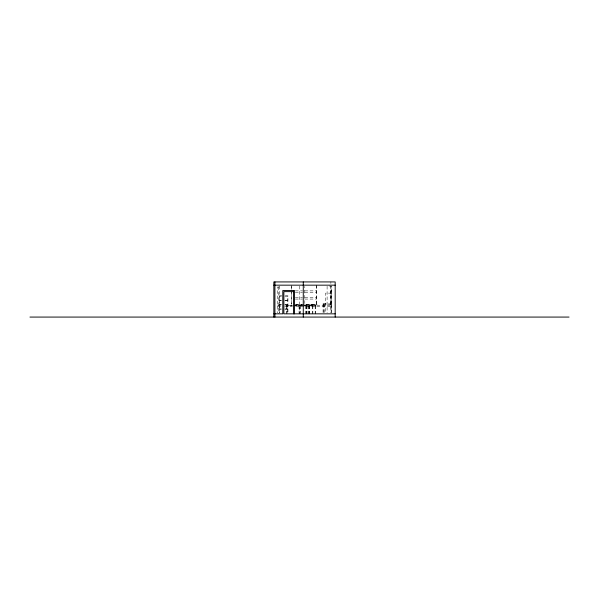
<?xml version="1.0" encoding="UTF-8"?>
<svg xmlns="http://www.w3.org/2000/svg" width="599" height="599" viewBox="0 0 599 599"><rect width="100%" height="100%" fill="white"/><g stroke="black" fill="none" stroke-linecap="round" stroke-linejoin="round"><path stroke-width="0.45" stroke-dasharray="3 2.25" d="M279.231 286.996L277.614 286.996L277.614 313M331.412 290.552L330.768 290.552L330.768 304.247M331.412 290.77L331.307 303.918M295.322 290.874L302.488 290.874M304.786 290.874L316.429 290.874M295.322 292.275L302.488 292.275M304.786 292.275L316.429 292.275M331.412 293.136L325.594 293.136L325.594 312.76M279.231 295.831L281.852 295.831M285.341 295.831L287.962 295.831L287.962 312.94M281.35 296.161L279.553 296.161L279.553 313.517M284.944 296.161L287.64 296.161L287.64 313.517M295.322 297.666L302.488 297.666M304.786 297.666L316.429 297.666M295.322 299.066L302.488 299.066M304.786 299.066L316.429 299.066M279.553 300.279L281.35 300.279M284.944 300.279L287.64 300.279M279.553 300.496L281.35 300.496M284.944 300.496L287.64 300.496M331.412 303.918L321.933 303.918L331.412 304.247M295.322 304.457L302.488 304.457M279.553 304.621L281.35 304.621M284.944 304.621L287.64 304.621M295.734 304.786L317.073 304.786L295.734 305.108M279.553 304.839L281.35 304.839M284.944 304.839L287.64 304.839M277.614 305.213L281.073 305.213M285.671 305.213L292.117 305.213M295.801 305.213L331.412 305.213M292.185 305.43L286.337 305.43L286.337 305.864L292.372 305.864M293.854 305.43L315.815 305.43L315.815 305.864L293.667 305.864M277.614 306.291L281.403 306.291M284.839 306.291L292.357 306.291M295.801 306.291L331.412 306.291M330.985 306.508L331.412 306.508M331.412 308.665L330.985 308.665L330.985 286.023M279.553 308.964L281.35 308.964M284.944 308.964L287.64 308.964M279.553 309.174L281.35 309.174M284.944 309.174L287.64 309.174M331.412 312.978L331.412 286.023L327.099 286.023L327.099 313M331.142 304.247L331.142 312.97M330.873 281.927L330.873 283.544M330.873 286.082L330.873 312.918M324.673 304.247L324.673 312.97M323.722 304.247L323.722 312.97M323.071 304.247L323.071 313.839M316.751 285.161L316.751 305.108M316.429 285.483L316.429 304.457L304.786 304.457L304.786 286.382M315.598 305.864L315.598 313.839M315.164 305.864L315.164 313.839M313.075 305.43L313.075 305.864M312.858 305.864L312.858 313.839M312.431 305.864L312.431 313.839M309.773 305.864L309.773 313.839M309.346 305.864L309.346 313.839M309.129 305.43L309.129 305.864M308.912 305.864L308.912 313.839M308.485 305.864L308.485 313.839M307.04 305.864L307.04 313.839M306.606 305.864L306.606 313.839M306.389 305.43L306.389 305.864M306.179 305.864L306.179 313.839M305.745 305.864L305.745 313.839M302.443 305.43L302.443 305.864M300.354 305.864L300.354 313.839M299.919 305.864L299.919 313.839M299.71 305.43L299.71 305.864M299.5 286.075L299.493 313.839M299.058 305.864L299.058 313.839M291.735 286.382L291.735 290.874M291.735 292.275L291.735 304.457M291.413 285.161L291.413 305.108M286.981 305.864L286.981 313.839M286.554 305.864L286.554 313.839M279.231 286.075L279.231 313M278.692 286.996L278.692 313.839"/><path stroke-width="0.9" d="M273.84 285.161L335.185 285.161M293.465 291.631L283.866 291.631L283.866 313.839L335.185 313.839M273.84 313.839L282.788 313.839L282.788 290.552L294.543 290.552L294.543 313.839M29.95 317.073L569.05 317.073M335.185 317.073L335.185 281.927L273.84 281.927L273.84 317.073M303.274 281.927L303.274 317.073M293.465 290.552L293.465 313.839M274.919 281.927L274.919 317.073"/></g></svg>
